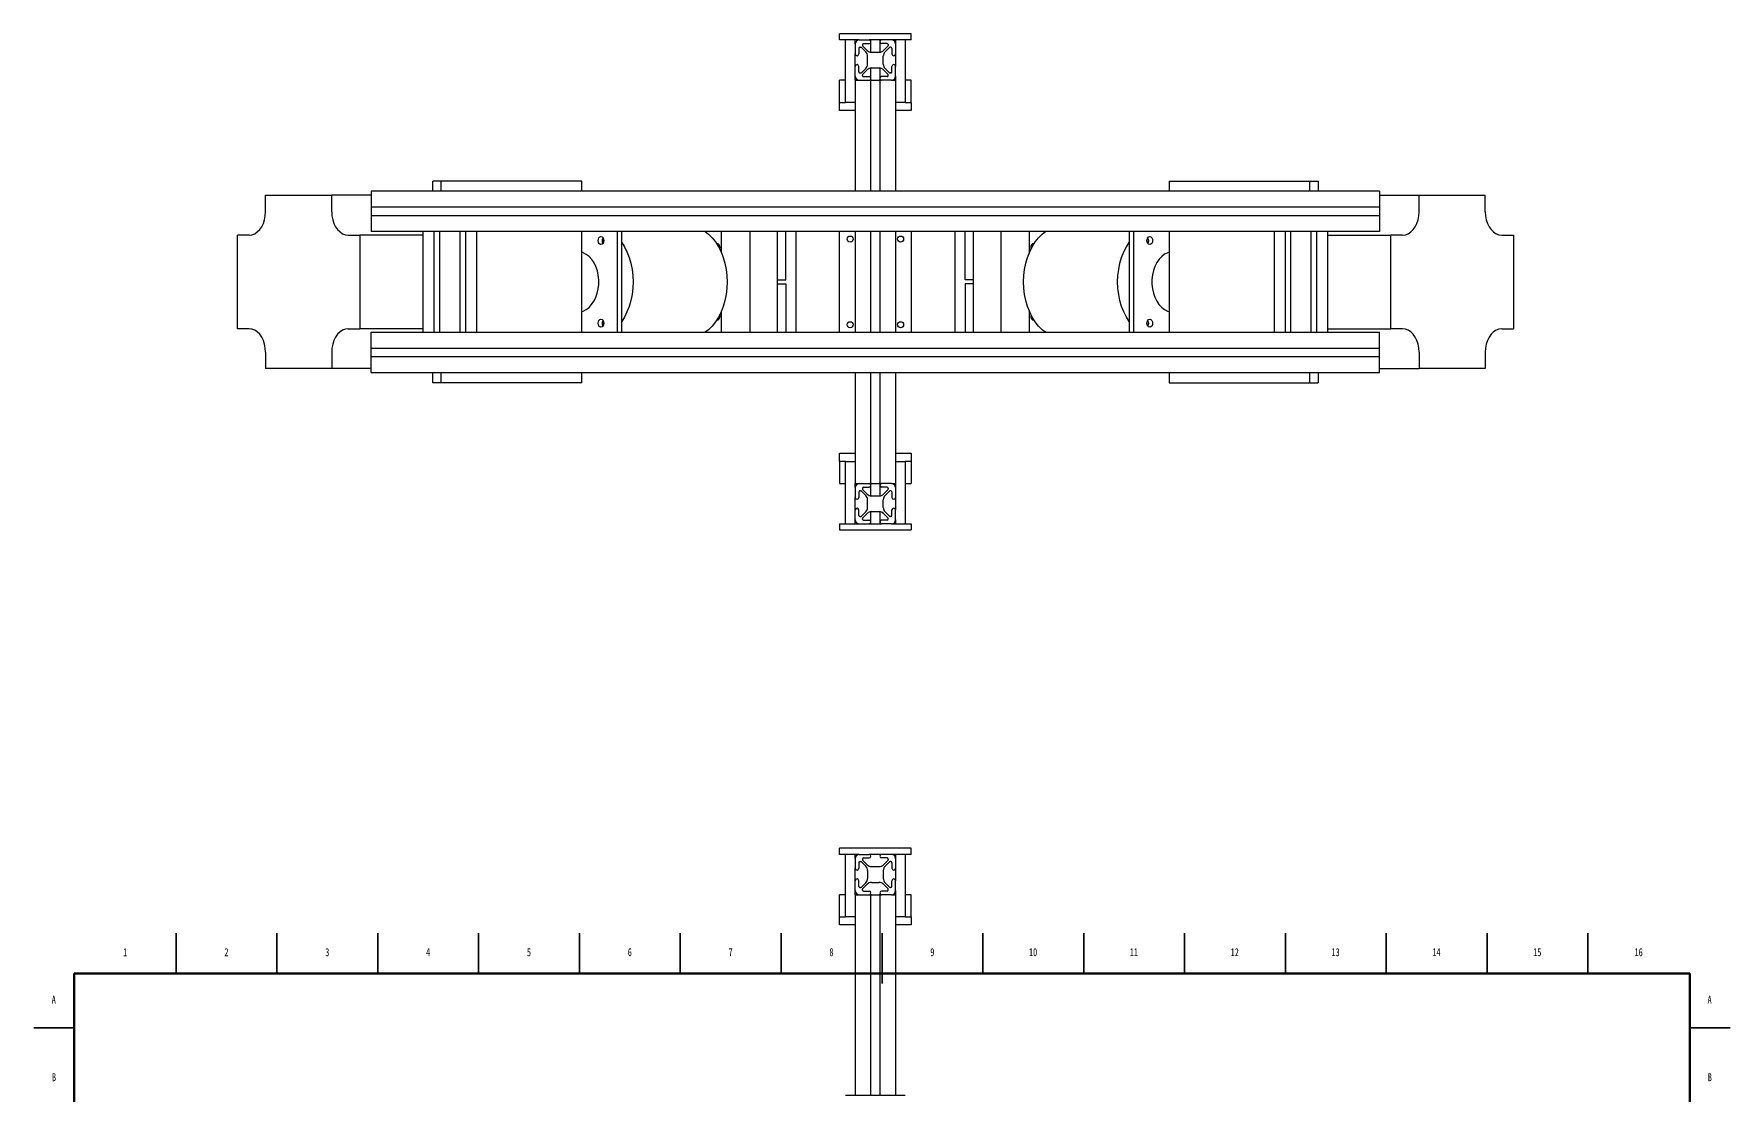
# Model space of a CAD drawing. Header units: millimetres. Extents: x -890 to 1645, y -303 to 1040.
# Drawn here: x 0 to 841, y 514 to 1040 of the extents above; entities that cross this region are included whole.
import ezdxf

# ---------------------------------------------------------------- set-up
doc = ezdxf.new("R2010")
doc.units = ezdxf.units.MM
doc.styles.add('SLDTEXTSTYLE5', font='TXT', dxfattribs={"width": 0.75})

msp = doc.modelspace()

# ---------------------------------------------------------------- linework, layer by layer
at = {"color": 7, "linetype": 'Continuous', "lineweight": 25}
for p, q in [((399.47, 1037), (399.47, 1040)), ((402.47, 1040), (399.47, 1040)), ((402.47, 1037), (399.47, 1037)), ((402.22, 1037), (402.22, 1006)), ((431.97, 1040), (402.47, 1040)), ((409.22, 1037), (402.47, 1037)), ((407.22, 1035), (407.22, 1037)), ((407.22, 1035), (407.22, 1030.1)), ((409.22, 1037), (414.12, 1037)), ((410.84, 1034.7), (410.84, 1034.3)), ((411.34, 1035.2), (414.12, 1035.2)), ((420.32, 1037), (414.12, 1037)), ((415.02, 1030.91), (415.02, 1037)), ((419.42, 1037), (419.42, 1030.91)), ((425.22, 1037), (420.32, 1037)), ((423.1, 1035.2), (420.32, 1035.2)), ((423.6, 1034.7), (423.6, 1034.3)), ((431.97, 1037), (425.22, 1037)), ((427.22, 1037), (427.22, 1035)), ((427.22, 1035), (427.22, 1030.1)), ((434.97, 1040), (431.97, 1040)), ((434.97, 1037), (431.97, 1037)), ((432.22, 1006), (432.22, 1037)), ((434.97, 1037), (434.97, 1040)), ((407.22, 1023.9), (407.22, 1030.1)), ((409.02, 1032.88), (409.02, 1030.1)), ((409.52, 1033.38), (409.92, 1033.38)), ((412.44, 1031.07), (410.27, 1033.24)), ((413.14, 1031.78), (410.98, 1033.94)), ((413.32, 1025.05), (413.32, 1028.95)), ((415.27, 1030.9), (419.17, 1030.9)), ((421.12, 1025.05), (421.12, 1028.95)), ((421.29, 1031.78), (423.45, 1033.94)), ((422, 1031.07), (424.16, 1033.24)), ((424.92, 1033.38), (424.51, 1033.38)), ((425.42, 1032.88), (425.42, 1030.1)), ((427.22, 1030.1), (427.22, 1023.9)), ((407.22, 1019), (407.22, 1023.9)), ((407.22, 1017), (407.22, 1019)), ((409.02, 1021.12), (409.02, 1023.9)), ((409.52, 1020.62), (409.92, 1020.62)), ((412.44, 1022.93), (410.27, 1020.77)), ((410.84, 1019.3), (410.84, 1019.71)), ((413.14, 1022.22), (410.98, 1020.06)), ((411.34, 1018.8), (414.12, 1018.8)), ((415.02, 1017), (415.02, 1023.09)), ((415.27, 1023.1), (419.17, 1023.1)), ((419.42, 1023.09), (419.42, 1017)), ((423.1, 1018.8), (420.32, 1018.8)), ((421.29, 1022.22), (423.45, 1020.06)), ((422, 1022.93), (424.16, 1020.77)), ((423.6, 1019.3), (423.6, 1019.71)), ((424.92, 1020.62), (424.51, 1020.62)), ((425.42, 1021.12), (425.42, 1023.9)), ((427.22, 1019), (427.22, 1023.9)), ((427.22, 1019), (427.22, 1017)), ((402.22, 1017), (399.47, 1017)), ((399.47, 1006), (399.47, 1017)), ((407.22, 1017), (407.22, 962)), ((407.22, 1017), (409.22, 1017)), ((409.22, 1017), (414.12, 1017)), ((414.12, 1017), (415.02, 1017)), ((415.02, 962), (415.02, 1017)), ((415.27, 1017), (415.02, 1017)), ((415.27, 1017), (419.17, 1017)), ((419.42, 1017), (419.17, 1017)), ((419.42, 1017), (419.42, 962)), ((419.42, 1017), (420.32, 1017)), ((425.22, 1017), (420.32, 1017)), ((425.22, 1017), (427.22, 1017)), ((427.22, 1017), (427.22, 962)), ((434.97, 1017), (432.22, 1017)), ((434.97, 1006), (434.97, 1017)), ((399.47, 1002), (399.47, 1006)), ((399.47, 1006), (402.47, 1006)), ((402.47, 1002), (399.47, 1002)), ((407.22, 1006), (402.47, 1006)), ((407.22, 1002), (402.47, 1002)), ((431.97, 1006), (427.22, 1006)), ((431.97, 1002), (427.22, 1002)), ((431.97, 1006), (434.97, 1006)), ((434.97, 1002), (431.97, 1002)), ((434.97, 1006), (434.97, 1002)), ((114.86, 951.8), (114.86, 960)), ((114.86, 960), (147.67, 960)), ((147.67, 951.8), (147.67, 960)), ((167.22, 960), (147.67, 960)), ((667.22, 962), (167.22, 962)), ((167.22, 962), (167.22, 960)), ((167.22, 960), (167.22, 955.1)), ((197.73, 962), (197.73, 967)), ((201.97, 967), (197.73, 967)), ((201.97, 962), (201.97, 967)), ((271.62, 967), (201.97, 967)), ((271.62, 962), (271.62, 967)), ((562.81, 967), (562.81, 962)), ((562.81, 967), (632.46, 967)), ((632.46, 967), (632.46, 962)), ((632.46, 967), (636.7, 967)), ((636.7, 967), (636.7, 962)), ((667.22, 962), (667.22, 960)), ((667.22, 960), (667.22, 955.1)), ((667.22, 960), (686.76, 960)), ((686.76, 951.8), (686.76, 960)), ((686.76, 960), (719.58, 960)), ((719.58, 951.8), (719.58, 960)), ((167.22, 955.1), (167.22, 954.2)), ((167.22, 954.2), (667.22, 954.2)), ((167.22, 954.2), (167.22, 953.95)), ((167.22, 953.95), (167.22, 950.05)), ((667.22, 955.1), (667.22, 954.2)), ((667.22, 954.2), (667.22, 953.95)), ((667.22, 953.95), (667.22, 950.05)), ((167.22, 950.05), (167.22, 949.8)), ((667.22, 949.8), (167.22, 949.8)), ((167.22, 949.8), (167.22, 948.9)), ((167.22, 948.9), (167.22, 944)), ((167.22, 944), (167.22, 942)), ((667.22, 942), (167.22, 942)), ((192.9, 942), (192.9, 892)), ((198.49, 892), (198.49, 942)), ((201.07, 942), (201.07, 892)), ((211.36, 892), (211.36, 942)), ((213.94, 942), (213.94, 892)), ((219.53, 892), (219.53, 942)), ((271.62, 892), (271.62, 942)), ((289.3, 892), (289.3, 942)), ((291.42, 892), (291.42, 942)), ((340.92, 931.42), (340.92, 942)), ((355.06, 892), (355.06, 942)), ((368.5, 942), (368.5, 892)), ((372.74, 918), (372.74, 942)), ((377.76, 942), (377.76, 892)), ((399.47, 892), (399.47, 942)), ((407.22, 942), (407.22, 892)), ((415.02, 892), (415.02, 942)), ((419.42, 942), (419.42, 892)), ((427.22, 942), (427.22, 892)), ((434.97, 942), (434.97, 892)), ((456.67, 942), (456.67, 892)), ((461.69, 918), (461.69, 942)), ((465.94, 892), (465.94, 942)), ((479.37, 942), (479.37, 892)), ((493.51, 942), (493.51, 931.42)), ((543.01, 942), (543.01, 892)), ((545.13, 942), (545.13, 892)), ((562.81, 942), (562.81, 892)), ((614.9, 942), (614.9, 892)), ((620.49, 892), (620.49, 942)), ((623.07, 942), (623.07, 892)), ((633.36, 892), (633.36, 942)), ((635.94, 942), (635.94, 892)), ((641.53, 892), (641.53, 942)), ((667.22, 950.05), (667.22, 949.8)), ((667.22, 949.8), (667.22, 948.9)), ((667.22, 948.9), (667.22, 944)), ((667.22, 944), (667.22, 942)), ((100.86, 893.8), (100.86, 940.21)), ((106.66, 940.21), (100.86, 940.21)), ((155.87, 940.21), (161.67, 940.21)), ((161.67, 940.21), (161.67, 893.8)), ((192.9, 940.21), (161.67, 940.21)), ((494.24, 933.97), (494.34, 933.22)), ((641.53, 940.21), (672.76, 940.21)), ((672.76, 893.8), (672.76, 940.21)), ((678.56, 940.21), (672.76, 940.21)), ((727.78, 940.21), (733.58, 940.21)), ((733.58, 940.21), (733.58, 893.8)), ((368.5, 918), (372.74, 918)), ((465.94, 918), (461.69, 918)), ((368.5, 916), (372.74, 916)), ((372.74, 916), (372.74, 892)), ((461.69, 916), (461.69, 892)), ((465.94, 916), (461.69, 916)), ((340.19, 900.03), (340.09, 900.78)), ((340.92, 892), (340.92, 902.58)), ((493.51, 902.58), (493.51, 892)), ((106.66, 893.8), (100.86, 893.8)), ((155.87, 893.8), (161.67, 893.8)), ((192.9, 893.8), (161.67, 893.8)), ((167.22, 892), (667.22, 892)), ((167.22, 890), (167.22, 892)), ((641.53, 893.8), (672.76, 893.8)), ((667.22, 890), (667.22, 892)), ((678.56, 893.8), (672.76, 893.8)), ((727.78, 893.8), (733.58, 893.8)), ((167.22, 885.1), (167.22, 890)), ((167.22, 884.2), (167.22, 885.1)), ((167.22, 884.2), (667.22, 884.2)), ((167.22, 883.95), (167.22, 884.2)), ((167.22, 880.05), (167.22, 883.95)), ((667.22, 885.1), (667.22, 890)), ((667.22, 884.2), (667.22, 885.1)), ((667.22, 883.95), (667.22, 884.2)), ((667.22, 880.05), (667.22, 883.95)), ((114.86, 882.2), (114.86, 874)), ((147.67, 882.2), (147.67, 874)), ((167.22, 879.8), (167.22, 880.05)), ((667.22, 879.8), (167.22, 879.8)), ((167.22, 878.9), (167.22, 879.8)), ((167.22, 874), (167.22, 878.9)), ((667.22, 879.8), (667.22, 880.05)), ((667.22, 878.9), (667.22, 879.8)), ((667.22, 874), (667.22, 878.9)), ((686.76, 882.2), (686.76, 874)), ((719.58, 882.2), (719.58, 874)), ((147.67, 874), (114.86, 874)), ((167.22, 874), (147.67, 874)), ((167.22, 872), (167.22, 874)), ((167.22, 872), (667.22, 872)), ((197.73, 867), (197.73, 872)), ((201.97, 867), (197.73, 867)), ((201.97, 867), (201.97, 872)), ((271.62, 867), (201.97, 867)), ((271.62, 867), (271.62, 872)), ((407.22, 872), (407.22, 817)), ((415.02, 817), (415.02, 872)), ((419.42, 872), (419.42, 817)), ((427.22, 872), (427.22, 817)), ((562.81, 872), (562.81, 867)), ((562.81, 867), (632.46, 867)), ((632.46, 872), (632.46, 867)), ((632.46, 867), (636.7, 867)), ((636.7, 872), (636.7, 867)), ((667.22, 872), (667.22, 874)), ((667.22, 874), (686.76, 874)), ((719.58, 874), (686.76, 874)), ((399.47, 828), (399.47, 832)), ((399.47, 832), (402.47, 832)), ((402.47, 828), (399.47, 828)), ((399.47, 828), (399.47, 817)), ((402.22, 828), (402.22, 797)), ((402.47, 832), (407.22, 832)), ((402.47, 828), (407.22, 828)), ((427.22, 832), (431.97, 832)), ((427.22, 828), (431.97, 828)), ((431.97, 832), (434.97, 832)), ((434.97, 828), (431.97, 828)), ((432.22, 797), (432.22, 828)), ((434.97, 832), (434.97, 828)), ((434.97, 828), (434.97, 817)), ((399.47, 817), (402.22, 817)), ((407.22, 815), (407.22, 817)), ((407.22, 817), (409.22, 817)), ((409.22, 817), (414.12, 817)), ((414.12, 817), (415.02, 817)), ((415.02, 810.91), (415.02, 817)), ((415.27, 817), (415.02, 817)), ((415.27, 817), (419.17, 817)), ((419.42, 817), (419.17, 817)), ((419.42, 817), (419.42, 810.91)), ((419.42, 817), (420.32, 817)), ((425.22, 817), (420.32, 817)), ((425.22, 817), (427.22, 817)), ((427.22, 817), (427.22, 815)), ((432.22, 817), (434.97, 817)), ((407.22, 815), (407.22, 810.1)), ((407.22, 803.9), (407.22, 810.1)), ((409.02, 812.88), (409.02, 810.1)), ((409.52, 813.38), (409.92, 813.38)), ((412.44, 811.07), (410.27, 813.24)), ((410.84, 814.7), (410.84, 814.3)), ((413.14, 811.78), (410.98, 813.94)), ((411.34, 815.2), (414.12, 815.2)), ((413.32, 805.05), (413.32, 808.95)), ((415.27, 810.9), (419.17, 810.9)), ((423.1, 815.2), (420.32, 815.2)), ((421.12, 805.05), (421.12, 808.95)), ((421.29, 811.78), (423.45, 813.94)), ((422, 811.07), (424.16, 813.24)), ((423.6, 814.7), (423.6, 814.3)), ((424.92, 813.38), (424.51, 813.38)), ((425.42, 812.88), (425.42, 810.1)), ((427.22, 815), (427.22, 810.1)), ((427.22, 810.1), (427.22, 803.9)), ((407.22, 799), (407.22, 803.9)), ((407.22, 797), (407.22, 799)), ((409.02, 801.12), (409.02, 803.9)), ((409.52, 800.62), (409.92, 800.62)), ((412.44, 802.93), (410.27, 800.77)), ((410.84, 799.3), (410.84, 799.71)), ((413.14, 802.22), (410.98, 800.06)), ((415.02, 797), (415.02, 803.09)), ((415.27, 803.1), (419.17, 803.1)), ((419.42, 803.09), (419.42, 797)), ((421.29, 802.22), (423.45, 800.06)), ((422, 802.93), (424.16, 800.77)), ((423.6, 799.3), (423.6, 799.71)), ((424.92, 800.62), (424.51, 800.62)), ((425.42, 801.12), (425.42, 803.9)), ((427.22, 799), (427.22, 803.9)), ((427.22, 799), (427.22, 797)), ((399.47, 797), (399.47, 794)), ((399.47, 797), (402.47, 797)), ((399.47, 794), (402.47, 794)), ((402.47, 797), (409.22, 797)), ((402.47, 794), (431.97, 794)), ((409.22, 797), (414.12, 797)), ((411.34, 798.8), (414.12, 798.8)), ((414.12, 797), (420.32, 797)), ((423.1, 798.8), (420.32, 798.8)), ((425.22, 797), (420.32, 797)), ((425.22, 797), (431.97, 797)), ((431.97, 797), (434.97, 797)), ((431.97, 794), (434.97, 794)), ((434.97, 797), (434.97, 794)), ((399.47, 633.08), (399.47, 636.08)), ((402.47, 636.08), (399.47, 636.08)), ((402.47, 633.08), (399.47, 633.08)), ((402.22, 633.08), (402.22, 602.08)), ((431.97, 636.08), (402.47, 636.08)), ((409.22, 633.08), (402.47, 633.08)), ((407.22, 631.08), (407.22, 633.08)), ((407.22, 631.08), (407.22, 626.18)), ((409.22, 633.08), (414.12, 633.08)), ((410.84, 630.78), (410.84, 630.38)), ((411.34, 631.28), (414.12, 631.28)), ((420.32, 633.08), (414.12, 633.08)), ((425.22, 633.08), (420.32, 633.08)), ((423.1, 631.28), (420.32, 631.28)), ((423.6, 630.78), (423.6, 630.38)), ((431.97, 633.08), (425.22, 633.08)), ((427.22, 633.08), (427.22, 631.08)), ((427.22, 631.08), (427.22, 626.18)), ((434.97, 636.08), (431.97, 636.08)), ((434.97, 633.08), (431.97, 633.08)), ((432.22, 602.08), (432.22, 633.08)), ((434.97, 633.08), (434.97, 636.08)), ((407.22, 619.98), (407.22, 626.18)), ((409.02, 628.96), (409.02, 626.18)), ((409.52, 629.46), (409.92, 629.46)), ((412.44, 627.15), (410.27, 629.31)), ((413.14, 627.86), (410.98, 630.02)), ((413.32, 625.03), (413.32, 621.13)), ((415.27, 626.98), (419.17, 626.98)), ((421.12, 625.03), (421.12, 621.13)), ((421.29, 627.86), (423.45, 630.02)), ((422, 627.15), (424.16, 629.31)), ((424.92, 629.46), (424.51, 629.46)), ((425.42, 628.96), (425.42, 626.18)), ((427.22, 626.18), (427.22, 619.98)), ((407.22, 615.08), (407.22, 619.98)), ((407.22, 613.08), (407.22, 615.08)), ((409.02, 617.2), (409.02, 619.98)), ((409.52, 616.7), (409.92, 616.7)), ((412.44, 619.01), (410.27, 616.85)), ((410.84, 615.38), (410.84, 615.79)), ((413.14, 618.3), (410.98, 616.14)), ((411.34, 614.88), (414.12, 614.88)), ((415.27, 619.18), (419.17, 619.18)), ((423.1, 614.88), (420.32, 614.88)), ((421.29, 618.3), (423.45, 616.14)), ((422, 619.01), (424.16, 616.85)), ((423.6, 615.38), (423.6, 615.79)), ((424.92, 616.7), (424.51, 616.7)), ((425.42, 617.2), (425.42, 619.98)), ((427.22, 615.08), (427.22, 619.98)), ((427.22, 615.08), (427.22, 613.08)), ((399.47, 602.08), (399.47, 613.08)), ((402.22, 613.08), (399.47, 613.08)), ((407.22, 613.08), (407.22, 513.69)), ((407.22, 613.08), (409.22, 613.08)), ((409.22, 613.08), (414.12, 613.08)), ((414.12, 613.08), (415.02, 613.08)), ((415.02, 513.69), (415.02, 613.08)), ((415.27, 613.08), (415.02, 613.08)), ((415.27, 613.08), (419.17, 613.08)), ((419.42, 613.08), (419.17, 613.08)), ((419.42, 613.08), (419.42, 513.69)), ((419.42, 613.08), (420.32, 613.08)), ((425.22, 613.08), (420.32, 613.08)), ((425.22, 613.08), (427.22, 613.08)), ((427.22, 613.08), (427.22, 513.69)), ((434.97, 613.08), (432.22, 613.08)), ((434.97, 602.08), (434.97, 613.08)), ((399.47, 598.08), (399.47, 602.08)), ((399.47, 602.08), (402.47, 602.08)), ((402.47, 598.08), (399.47, 598.08)), ((407.22, 602.08), (402.47, 602.08)), ((407.22, 598.08), (402.47, 598.08)), ((431.97, 602.08), (427.22, 602.08)), ((431.97, 598.08), (427.22, 598.08)), ((431.97, 602.08), (434.97, 602.08)), ((434.97, 598.08), (431.97, 598.08)), ((434.97, 602.08), (434.97, 598.08)), ((402.47, 513.69), (431.97, 513.69))]:
    msp.add_line(p, q, dxfattribs=at)
at = {"color": 7, "linetype": 'Continuous', "lineweight": 35}
for p, q in [((70.5, 574), (70.5, 594)), ((120.5, 574), (120.5, 594)), ((170.5, 574), (170.5, 594)), ((220.5, 574), (220.5, 594)), ((270.5, 574), (270.5, 594)), ((320.5, 574), (320.5, 594)), ((370.5, 574), (370.5, 594)), ((420.5, 574), (420.5, 594)), ((420.5, 594), (420.5, 569)), ((470.5, 574), (470.5, 594)), ((520.5, 574), (520.5, 594)), ((570.5, 574), (570.5, 594)), ((620.5, 574), (620.5, 594)), ((670.5, 574), (670.5, 594)), ((720.5, 574), (720.5, 594)), ((770.5, 574), (770.5, 594)), ((20, 547), (0, 547)), ((821, 547), (841, 547))]:
    msp.add_line(p, q, dxfattribs=at)
at = {"color": 7, "linetype": 'Continuous', "lineweight": 70}
for p, q in [((20, 20), (20, 574)), ((20, 574), (821, 574)), ((821, 574), (821, 20))]:
    msp.add_line(p, q, dxfattribs=at)
at = {"color": 7, "linetype": 'Continuous', "lineweight": 25, "flags": 128}
for points in [[(106.66, 940.21), (108.08, 940.38), (109.46, 940.91), (110.76, 941.76), (111.93, 942.92), (112.94, 944.35), (113.76, 946), (114.36, 947.84), (114.73, 949.79), (114.86, 951.8)], [(147.67, 951.8), (147.79, 949.79), (148.16, 947.84), (148.77, 946), (149.59, 944.35), (150.6, 942.92), (151.77, 941.76), (153.07, 940.91), (154.45, 940.38), (155.87, 940.21)], [(678.56, 940.21), (679.99, 940.38), (681.37, 940.91), (682.66, 941.76), (683.83, 942.92), (684.84, 944.35), (685.66, 946), (686.27, 947.84), (686.64, 949.79), (686.76, 951.8)], [(719.58, 951.8), (719.7, 949.79), (720.07, 947.84), (720.68, 946), (721.5, 944.35), (722.51, 942.92), (723.68, 941.76), (724.97, 940.91), (726.35, 940.38), (727.78, 940.21)], [(332.87, 942), (334.48, 940.71), (336.29, 938.89), (337.95, 936.8), (339.43, 934.46), (340.71, 931.9), (341.79, 929.15), (342.64, 926.25), (343.25, 923.23), (343.62, 920.14), (343.75, 917), (343.62, 913.87), (343.25, 910.77), (342.64, 907.75), (341.79, 904.85), (340.71, 902.11), (339.43, 899.54), (337.95, 897.2), (336.29, 895.11), (334.48, 893.29), (332.87, 892)], [(501.57, 892), (499.95, 893.29), (498.14, 895.11), (496.48, 897.2), (495, 899.54), (493.72, 902.11), (492.65, 904.85), (491.8, 907.75), (491.18, 910.77), (490.81, 913.87), (490.68, 917), (490.81, 920.14), (491.18, 923.23), (491.8, 926.25), (492.65, 929.15), (493.72, 931.9), (495, 934.46), (496.48, 936.8), (498.14, 938.89), (499.95, 940.71), (501.57, 942)], [(279.75, 937.5), (279.86, 938.27), (280.17, 938.92), (280.63, 939.35), (281.17, 939.5), (281.71, 939.35), (282.17, 938.92), (282.48, 938.27), (282.58, 937.5), (282.48, 936.74), (282.17, 936.09), (281.71, 935.65), (281.17, 935.5), (280.63, 935.65), (280.17, 936.09), (279.86, 936.74), (279.75, 937.5)], [(281.88, 937.5), (281.98, 938.27), (282.23, 938.83)], [(282.23, 936.18), (281.98, 936.74), (281.88, 937.5)], [(291.42, 936.6), (292.76, 934.46), (294.04, 931.9), (295.12, 929.15), (295.97, 926.25), (296.58, 923.23), (296.95, 920.14), (297.08, 917), (296.95, 913.87), (296.58, 910.77), (295.97, 907.75), (295.12, 904.85), (294.04, 902.11), (292.76, 899.54), (291.42, 897.41)], [(340.09, 933.22), (340.19, 933.97), (340.08, 934.74), (339.78, 935.39), (339.32, 935.82), (338.78, 935.97), (338.53, 935.94)], [(339.13, 935.91), (338.94, 935.82), (338.72, 935.65)], [(495.9, 935.94), (495.66, 935.97), (495.11, 935.82), (494.66, 935.39), (494.35, 934.74), (494.24, 933.97)], [(495.72, 935.65), (495.49, 935.82), (495.3, 935.91)], [(543.01, 897.41), (541.67, 899.54), (540.39, 902.11), (539.31, 904.85), (538.47, 907.75), (537.85, 910.77), (537.48, 913.87), (537.35, 917), (537.48, 920.14), (537.85, 923.23), (538.47, 926.25), (539.31, 929.15), (540.39, 931.9), (541.67, 934.46), (543.01, 936.6)], [(554.68, 937.5), (554.57, 936.74), (554.26, 936.09), (553.81, 935.65), (553.26, 935.5), (552.72, 935.65), (552.26, 936.09), (551.96, 936.74), (551.85, 937.5), (551.96, 938.27), (552.26, 938.92), (552.72, 939.35), (553.26, 939.5), (553.81, 939.35), (554.26, 938.92), (554.57, 938.27), (554.68, 937.5)], [(552.2, 938.83), (552.45, 938.27), (552.56, 937.5)], [(552.56, 937.5), (552.45, 936.74), (552.2, 936.18)], [(279.82, 913.52), (280.07, 915.79), (280.08, 918.09), (279.84, 920.36), (279.36, 922.55), (278.64, 924.61), (277.71, 926.5), (276.59, 928.16), (275.3, 929.56), (273.88, 930.66), (272.35, 931.45), (271.62, 931.7)], [(562.81, 931.7), (562.16, 931.48), (560.63, 930.71), (559.2, 929.63), (557.91, 928.24), (556.78, 926.59), (555.84, 924.72), (555.11, 922.67), (554.61, 920.48)], [(554.61, 920.48), (554.36, 918.21), (554.35, 915.92), (554.59, 913.64), (555.08, 911.45), (555.79, 909.39), (556.72, 907.51), (557.84, 905.85), (559.13, 904.45), (560.55, 903.34), (562.08, 902.55), (562.81, 902.31)], [(271.62, 902.31), (272.27, 902.52), (273.8, 903.29), (275.23, 904.38), (276.53, 905.76), (277.66, 907.41), (278.6, 909.28), (279.32, 911.34), (279.82, 913.52)], [(338.53, 898.06), (338.78, 898.03), (339.32, 898.18), (339.78, 898.62), (340.08, 899.27), (340.19, 900.03)], [(494.34, 900.78), (494.24, 900.03), (494.35, 899.27), (494.66, 898.62), (495.11, 898.18), (495.66, 898.03), (495.9, 898.06)], [(114.86, 882.2), (114.73, 884.22), (114.36, 886.17), (113.76, 888), (112.94, 889.66), (111.93, 891.09), (110.76, 892.25), (109.46, 893.1), (108.08, 893.62), (106.66, 893.8)], [(155.87, 893.8), (154.45, 893.62), (153.07, 893.1), (151.77, 892.25), (150.6, 891.09), (149.59, 889.66), (148.77, 888), (148.16, 886.17), (147.79, 884.22), (147.67, 882.2)], [(279.75, 896.5), (279.86, 897.27), (280.17, 897.92), (280.63, 898.35), (281.17, 898.5), (281.71, 898.35), (282.17, 897.92), (282.48, 897.27), (282.58, 896.5), (282.48, 895.74), (282.17, 895.09), (281.71, 894.65), (281.17, 894.5), (280.63, 894.65), (280.17, 895.09), (279.86, 895.74), (279.75, 896.5)], [(281.88, 896.5), (281.98, 897.27), (282.23, 897.83)], [(282.23, 895.18), (281.98, 895.74), (281.88, 896.5)], [(338.72, 898.35), (338.94, 898.18), (339.13, 898.1)], [(495.3, 898.1), (495.49, 898.18), (495.72, 898.35)], [(554.68, 896.5), (554.57, 895.74), (554.26, 895.09), (553.81, 894.65), (553.26, 894.5), (552.72, 894.65), (552.26, 895.09), (551.96, 895.74), (551.85, 896.5), (551.96, 897.27), (552.26, 897.92), (552.72, 898.35), (553.26, 898.5), (553.81, 898.35), (554.26, 897.92), (554.57, 897.27), (554.68, 896.5)], [(552.2, 897.83), (552.45, 897.27), (552.56, 896.5)], [(552.56, 896.5), (552.45, 895.74), (552.2, 895.18)], [(686.76, 882.2), (686.64, 884.22), (686.27, 886.17), (685.66, 888), (684.84, 889.66), (683.83, 891.09), (682.66, 892.25), (681.37, 893.1), (679.99, 893.62), (678.56, 893.8)], [(727.78, 893.8), (726.35, 893.62), (724.97, 893.1), (723.68, 892.25), (722.51, 891.09), (721.5, 889.66), (720.68, 888), (720.07, 886.17), (719.7, 884.22), (719.58, 882.2)]]:
    msp.add_lwpolyline(points, dxfattribs=at)
at = {"color": 7, "linetype": 'Continuous', "lineweight": 25}
for centre in [(404.72, 938.25), (429.72, 938.25), (404.72, 895.75), (429.72, 895.75)]:
    msp.add_circle(centre, 1.5, dxfattribs=at)
for centre, radius, start, end in [((409.22, 1035), 2, 90, 180), ((411.34, 1034.7), 0.5, 90, 180), ((414.12, 1036.1), 0.9, 270, 90), ((420.32, 1036.1), 0.9, 90, 270), ((423.1, 1034.7), 0.5, 0, 90), ((425.22, 1035), 2, 0, 90), ((408.12, 1030.1), 0.9, 180, 0), ((409.52, 1032.88), 0.5, 90, 180), ((409.92, 1032.88), 0.5, 45, 90), ((411.34, 1034.3), 0.5, 180, 225), ((410.32, 1028.95), 3, 0, 45), ((415.27, 1033.9), 3, 225, 270), ((419.17, 1033.9), 3, 270, 315), ((424.12, 1028.95), 3, 135, 180), ((423.1, 1034.3), 0.5, 315, 0), ((424.51, 1032.88), 0.5, 90, 135), ((424.92, 1032.88), 0.5, 0, 90), ((426.32, 1030.1), 0.9, 180, 0), ((408.12, 1023.9), 0.9, 0, 180), ((409.22, 1019), 2, 180, 270), ((409.52, 1021.12), 0.5, 180, 270), ((409.92, 1021.12), 0.5, 270, 315), ((411.34, 1019.71), 0.5, 135, 180), ((411.34, 1019.3), 0.5, 180, 270), ((410.32, 1025.05), 3, 315, 0), ((415.27, 1020.1), 3, 90, 135), ((414.12, 1017.9), 0.9, 270, 90), ((419.17, 1020.1), 3, 45, 90), ((420.32, 1017.9), 0.9, 90, 270), ((424.12, 1025.05), 3, 180, 225), ((423.1, 1019.3), 0.5, 270, 0), ((423.1, 1019.71), 0.5, 0, 45), ((424.51, 1021.12), 0.5, 225, 270), ((424.92, 1021.12), 0.5, 270, 0), ((425.22, 1019), 2, 270, 0), ((426.32, 1023.9), 0.9, 0, 180), ((284.49, 937.5), 2.62, 149.68277, 210.31723), ((549.94, 937.5), 2.62, 329.68125, 30.31875), ((284.49, 896.5), 2.62, 149.68266, 210.31734), ((549.94, 896.5), 2.62, 329.68114, 30.31886), ((409.22, 815), 2, 90, 180), ((414.12, 816.1), 0.9, 270, 90), ((420.32, 816.1), 0.9, 90, 270), ((425.22, 815), 2, 0, 90), ((408.12, 810.1), 0.9, 180, 0), ((409.52, 812.88), 0.5, 90, 180), ((409.92, 812.88), 0.5, 45, 90), ((411.34, 814.7), 0.5, 90, 180), ((411.34, 814.3), 0.5, 180, 225), ((410.32, 808.95), 3, 0, 45), ((415.27, 813.9), 3, 225, 270), ((419.17, 813.9), 3, 270, 315), ((424.12, 808.95), 3, 135, 180), ((423.1, 814.7), 0.5, 0, 90), ((423.1, 814.3), 0.5, 315, 0), ((424.51, 812.88), 0.5, 90, 135), ((424.92, 812.88), 0.5, 0, 90), ((426.32, 810.1), 0.9, 180, 0), ((408.12, 803.9), 0.9, 0, 180), ((409.22, 799), 2, 180, 270), ((409.52, 801.12), 0.5, 180, 270), ((409.92, 801.12), 0.5, 270, 315), ((411.34, 799.71), 0.5, 135, 180), ((411.34, 799.3), 0.5, 180, 270), ((410.32, 805.05), 3, 315, 0), ((415.27, 800.1), 3, 90, 135), ((419.17, 800.1), 3, 45, 90), ((424.12, 805.05), 3, 180, 225), ((423.1, 799.3), 0.5, 270, 0), ((423.1, 799.71), 0.5, 0, 45), ((424.51, 801.12), 0.5, 225, 270), ((424.92, 801.12), 0.5, 270, 0), ((425.22, 799), 2, 270, 0), ((426.32, 803.9), 0.9, 0, 180), ((414.12, 797.9), 0.9, 270, 90), ((420.32, 797.9), 0.9, 90, 270), ((409.22, 631.08), 2, 90, 180), ((411.34, 630.78), 0.5, 90, 180), ((414.12, 632.18), 0.9, 270, 90), ((420.32, 632.18), 0.9, 90, 270), ((423.1, 630.78), 0.5, 0, 90), ((425.22, 631.08), 2, 0, 90), ((408.12, 626.18), 0.9, 180, 0), ((409.52, 628.96), 0.5, 90, 180), ((409.92, 628.96), 0.5, 45, 90), ((411.34, 630.38), 0.5, 180, 225), ((410.32, 625.03), 3, 0, 45), ((415.27, 629.98), 3, 225, 270), ((419.17, 629.98), 3, 270, 315), ((424.12, 625.03), 3, 135, 180), ((423.1, 630.38), 0.5, 315, 0), ((424.51, 628.96), 0.5, 90, 135), ((424.92, 628.96), 0.5, 0, 90), ((426.32, 626.18), 0.9, 180, 0), ((408.12, 619.98), 0.9, 0, 180), ((409.22, 615.08), 2, 180, 270), ((409.52, 617.2), 0.5, 180, 270), ((409.92, 617.2), 0.5, 270, 315), ((411.34, 615.79), 0.5, 135, 180), ((411.34, 615.38), 0.5, 180, 270), ((410.32, 621.13), 3, 315, 0), ((415.27, 616.18), 3, 90, 135), ((414.12, 613.98), 0.9, 270, 90), ((419.17, 616.18), 3, 45, 90), ((420.32, 613.98), 0.9, 90, 270), ((424.12, 621.13), 3, 180, 225), ((423.1, 615.38), 0.5, 270, 0), ((423.1, 615.79), 0.5, 0, 45), ((424.51, 617.2), 0.5, 225, 270), ((424.92, 617.2), 0.5, 270, 0), ((425.22, 615.08), 2, 270, 0), ((426.32, 619.98), 0.9, 0, 180)]:
    msp.add_arc(centre, radius, start, end, dxfattribs=at)

# ---------------------------------------------------------------- texts
at = {"color": 7, "linetype": 'Continuous', "lineweight": 0, "attachment_point": 2, "style": 'SLDTEXTSTYLE5'}
for s, insert, char_height in [('1', (45.21, 586.56), 3.97), ('2', (95.46, 586.56), 3.97), ('3', (145.46, 586.56), 3.97), ('4', (195.46, 586.56), 3.97), ('5', (245.46, 586.56), 3.97), ('6', (295.46, 586.56), 3.97), ('7', (345.46, 586.56), 3.97), ('8', (395.46, 586.56), 3.97), ('9', (445.46, 586.56), 3.97), ('10', (495.42, 586.56), 3.969), ('11', (545.42, 586.56), 3.969), ('12', (595.42, 586.56), 3.969), ('13', (645.42, 586.56), 3.969), ('14', (695.42, 586.56), 3.969), ('15', (745.42, 586.56), 3.969), ('16', (795.67, 586.56), 3.969), ('A', (9.84, 563.06), 3.97), ('A', (830.84, 563.06), 3.97), ('B', (9.97, 524.56), 3.97), ('B', (830.97, 524.56), 3.97)]:
    msp.add_mtext(s, dxfattribs=dict(at, insert=insert, char_height=char_height))

doc.saveas('drawing.dxf')
